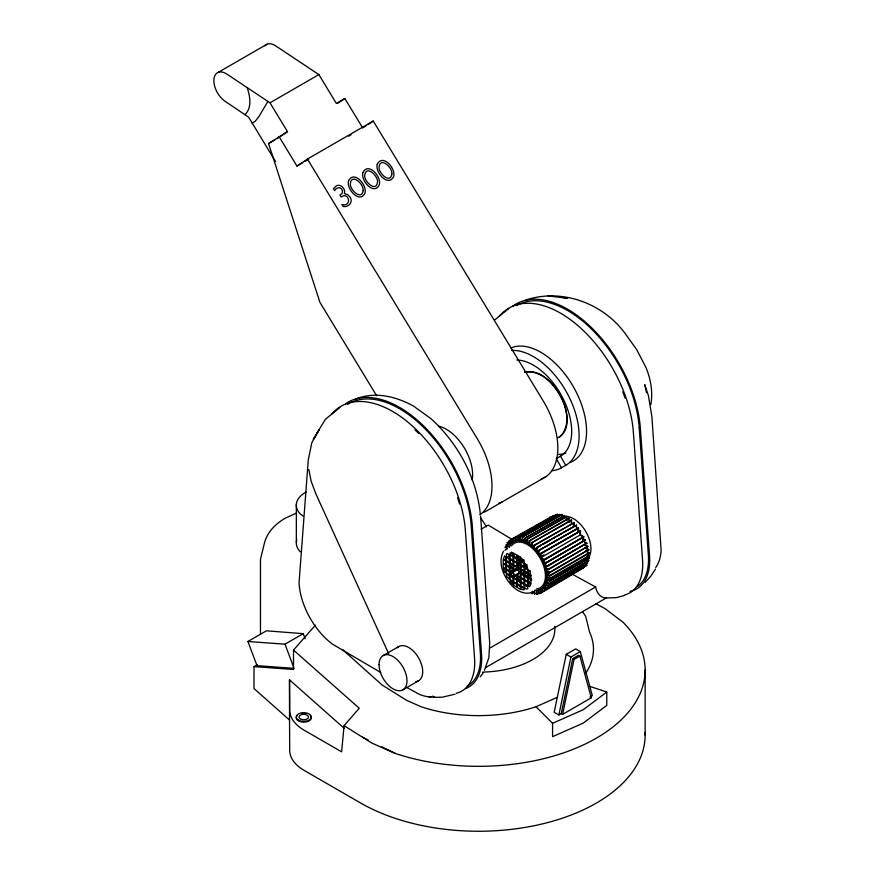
<?xml version="1.0" encoding="UTF-8"?>
<svg xmlns="http://www.w3.org/2000/svg" width="875" height="875" viewBox="0 0 875 875"><rect width="100%" height="100%" fill="white"/><g stroke="black" fill="none" stroke-linecap="round" stroke-linejoin="round"><path stroke-width="1.31" d="M543.933 554.859L540.444 556.872L540.575 553.47L580.486 531.005L580.486 534.789L540.947 557.616L540.575 553.47M579.983 534.056L580.103 530.644M315.35 625.198L293.519 650.092L359.242 708.225L344.094 725.681L341.622 751.844L304.183 730.231A49.416 28.525 0 0 1 289.712 710.172L289.516 679.842L344.083 728.23M515.222 569.898L515.233 569.778A2.658 1.531 60 0 1 516.578 569.023L517.552 569.57A2.658 1.531 60 0 1 518.875 571.889L518.875 573.016A2.658 1.531 60 0 1 517.552 573.781L517.059 573.519M524.825 569.439L524.792 569.592A2.68 1.542 60 0 1 524.617 570.03M546.361 585.069L542.883 587.486L545.77 589.148L586.841 565.48L586.841 564.9L547.302 587.727L544.239 585.955L545.005 584.27L548.275 586.162L587.803 562.756L548.275 585.583L545.212 583.811L545.967 582.138L549.248 584.019L588.777 560.623L549.248 583.439L546.033 581.591L546.295 579.425L548.625 578.091M546.295 579.425L549.577 581.317L589.105 558.491L589.105 557.911L549.577 580.738L546.372 578.889L546.602 576.997L549.905 578.9L589.433 556.073L587.234 554.225M650.814 404.534C653.078 392.109 650.748 379.225 646.012 367.631L636.661 349.541L624.422 332.5C602.055 302.837 561.258 288.105 525.798 300.048M591.292 697.812L589.947 697.036L592.342 695.658L580.3 651.602L575.608 648.9L566.245 654.303L554.192 712.272L558.873 714.973L561.269 713.595L572.688 658.656L578.539 655.288L579.873 656.064L591.292 697.812L562.614 714.372L561.269 713.595M558.873 714.973L570.927 657.016L580.3 651.602M562.614 714.372L574.033 659.433L579.873 656.064M503.486 551.294C496.989 563.522 504.328 578.495 513.45 587.212M484.487 670.228L488.895 657.519L489.705 642.972L480.594 516.152M313.239 439.261L325.38 419.311L339.905 407.498M313.786 438.9L319.233 429.548L311.839 442.641L308.273 459.867L299.064 582.608A55.125 31.828 60 0 0 332.62 644.241L380.734 672.459M267.892 101.412L258.77 116.823L255.303 121.155L252.241 123.167M655.495 569.133L650.552 576.505L645.148 582.356M480.2 676.856L483.197 672.755M494.988 319.714L508.747 308.591M559.464 437.27C580.869 417.189 552.125 367.281 524.606 372.148C542.675 368.298 556.467 387.209 563.117 401.734C567.525 412.825 570.959 431.134 558.009 437.653M519.039 568.334A6.431 3.719 60 0 1 519.039 563.084L520.712 562.122A6.431 3.719 60 0 1 525.252 564.747L526.925 567.634A6.431 3.719 60 0 1 526.925 572.884L531.759 579.972M514.369 577.106L519.892 571.977M526.925 572.884L525.252 573.847A6.431 3.719 60 0 1 521.806 572.381M534.1 591.413L534.603 594.059L534.603 590.286L536.43 590.461L536.933 594.289L536.933 590.516L538.442 590.045L538.945 593.677L538.945 589.892L540.444 589.433L540.947 593.053L540.947 589.269L544.228 591.161L541.341 588.919L545.202 586.141M244.956 114.702C252.197 107.8 250.097 96.108 247.133 87.598M606.769 692.016L583.242 709.723L552.573 723.308L552.573 736.684L583.242 723.1L606.769 705.403L606.769 692.016L589.302 686.197M376.6 395.664L319.922 302.345L268.548 143.544L287.492 131.644L269.992 102.812L226.953 74.145A17.336 10.008 60 0 0 213.883 79.767A17.336 10.008 60 0 0 225.291 101.434L248.588 117.152L275.527 161.514M277.025 138.644L287.492 131.644M337.52 103.436L344.848 98.525L362.775 128.056M279.016 136.533L296.942 166.053L307.409 159.053L373.242 121.045L543.189 400.87A64.586 37.286 60 0 1 541.33 479.062M363.825 127.345L365.914 125.945M368.014 124.545L373.242 121.045M218.061 72.472L266.93 44.253M269.992 102.812L318.861 74.594L336.372 103.425L344.848 98.525M268.548 143.544L274.914 139.869M296.942 166.053L302.827 162.662M305.178 161.306L308.7 159.272M348.666 136.194L351.017 134.838M516.83 359.986A54.086 31.227 60 0 1 564.627 401.811A54.086 31.227 60 0 1 560.481 456.203L556.227 458.653L561.488 467.764L565.731 465.314A64.608 37.297 60 0 0 570.073 399.011A64.608 37.297 60 0 0 511.744 350.416M294.098 668.369L257.02 665.667L247.909 641.495L266.405 630.82L303.242 633.664L305.156 638.75M545.661 476.82L488.316 509.928A64.586 37.286 60 0 1 483.973 512.17M481.13 529.178L488.206 525.098L512.094 539.427M247.909 641.495L284.998 644.197L303.242 633.664M645.083 732.441A166.6 96.184 0 0 1 544.392 823.419A166.6 96.184 0 0 1 360.741 803.075L304.183 770.427A49.416 28.525 0 0 1 289.712 750.367L289.516 720.038L254.013 688.559L254.013 666.608L257.502 664.595M509.272 547.236L506.209 544.895L509.48 546.777L510.245 545.103L507.183 542.752L510.453 544.644L511.602 543.572L508.714 541.319L511.995 543.211L513.144 542.139L510.256 539.897L553.569 515.473M508.714 541.319L555.581 514.85M507.183 542.752L511.044 540.564M516.042 537.677L557.583 514.227L517.552 536.758L517.552 540.542L516.042 541.002L515.539 537.381L515.539 541.166L514.041 541.625L513.538 538.005L513.538 541.778L515.856 540.444M506.209 544.895L508.539 543.55M519.881 536.998L559.923 514.456L519.881 536.998L519.881 540.772L518.055 540.597L518.055 537.053M506.209 545.475L508.539 544.13M514.041 541.625L516.359 540.28M507.38 548.844L505.236 547.028L507.566 545.683M520.384 537.283L520.384 540.827L522.222 541.002L522.222 537.228L561.761 514.402L562.264 517.158M505.236 547.608L507.566 546.273M522.222 537.228L562.264 514.697M518.055 540.597L520.373 539.252M507.238 548.395L504.908 550.32M520.384 540.827L522.714 539.481M522.725 537.513L522.725 541.22L524.737 542.073L524.737 538.289L564.266 515.473L564.769 518.23M524.737 538.289L564.769 515.758M522.222 541.002L524.552 539.667M522.725 541.22L525.055 539.875M569.286 522.145L568.783 518.077L529.244 540.903L529.244 544.6L526.991 543.036L526.991 539.219L566.519 516.392L567.022 520.505M526.991 539.219L567.022 516.677M525.241 538.584L525.241 542.281L527.559 540.947M529.244 540.903L569.286 518.361M529.823 541.986L527.494 543.32L527.494 539.503M529.747 541.188L529.747 544.972L531.759 546.438L531.759 542.73L571.288 519.903L571.791 523.972M531.759 542.73L571.791 520.198M529.747 544.972L532.077 543.627M532.262 543.025L532.262 546.798L534.1 548.734L534.1 545.202L574.131 522.659L574.131 526.444L568.312 529.802M532.262 546.798L574.131 522.659M534.1 545.202L534.603 549.27L536.43 551.206L536.43 547.663L576.472 525.131L576.472 528.916L536.933 551.731L538.442 553.941L538.442 550.605L578.473 528.073L578.473 531.847L538.945 554.673L540.444 556.872M534.603 549.27L540.411 545.913M542.741 544.567L550.878 539.875M553.197 538.53L555.527 537.184M557.856 535.839L561.345 533.827M563.664 532.481L565.994 531.147M536.43 547.663L576.472 525.131M538.442 550.605L578.473 528.073M540.947 553.831L580.486 531.005M512.061 571.867L522.714 565.709M512.608 572.173L523.25 566.027M540.947 557.616L544.228 559.497L583.756 536.681L544.228 560.088L541.341 558.414L542.489 560.82L545.77 562.712L585.298 539.886L545.77 563.292L542.883 561.63L544.031 564.025L547.302 565.917L586.841 543.091L547.302 566.497L544.239 564.725L545.005 567.284L548.275 569.177L548.275 569.756L545.212 567.984L545.967 570.544L549.248 572.436L588.777 549.609L549.248 573.016L546.033 571.167L546.295 573.628L549.577 575.52L589.105 552.705L589.105 553.284L549.577 576.1L546.372 574.252L548.691 572.906M542.489 560.82L582.028 537.994L585.298 539.886M383.13 655.594L398.858 646.516M544.031 564.025L583.57 541.209L586.841 543.091M545.005 567.284L550.812 563.927M553.142 562.592L561.28 557.889M563.609 556.544L565.928 555.198M568.258 553.864L576.395 549.161M578.725 547.816L584.533 544.458L587.803 546.35L548.275 569.756M545.967 570.544L587.803 546.35M546.295 573.628L549.784 571.616M546.372 574.252L546.602 576.406L548.92 575.072M546.372 578.889L548.691 577.544M546.602 576.406L549.905 578.32L589.433 555.494M546.033 581.591L549.522 579.578M545.212 583.811L547.531 582.477M544.239 585.955L546.569 584.609M531.759 593.534L534.581 592.484M541.341 588.919L544.83 586.906M540.947 589.269L543.277 587.934M534.603 594.059L536.922 592.714M536.933 594.289L539.263 592.955M538.945 593.677L585.298 566.333M540.947 593.053L583.756 567.755M402.894 689.817L418.622 680.739M489.639 648.189L595.645 586.983C596.433 592.288 600.348 598.194 606.266 597.953L485.614 667.603M296.647 512.969L285.425 518.12C275.527 523.731 266.689 532.525 264.217 544.009L260.466 559.398L260.466 634.298M342.606 649.622L381.97 684.906L406.503 700.284L421.072 706.737A114.931 66.358 0 0 0 536.014 706.737L557.43 697.255M498.684 503.267L502.119 501.955M510.902 570.85L514.205 569.833M532.984 591.872C526.422 595.175 518.733 591.905 513.658 587.377M455.011 694.203L442.4 697.167L433.464 697.386M624.017 595.602L616.295 597.647L605.434 597.997M355.753 398.978C374.839 391.223 396.178 396.506 413.525 406.077L431.211 418.873C458.194 443.581 476.656 477.827 480.375 514.391M254.013 666.608L293.519 669.484L293.519 650.092M427.941 696.577L431.123 696.861M564.058 297.905L567.536 298.331L548.034 295.848M525.241 542.281L526.991 543.036M522.495 565.589L522.572 565.633A2.68 1.542 60 0 0 521.642 565.666M595.788 603.706L604.844 608.519L622.825 622.048A166.6 96.184 0 0 1 596.345 738.161A166.6 96.184 0 0 1 395.248 753.441L371.809 743.061L344.094 725.681M595.645 586.983L573.158 574.689M362.436 737.177L368.506 740.195M381.872 746.812L395.248 753.441M512.334 576.253L512.816 576.516A2.658 1.531 60 0 0 514.15 575.75L514.161 574.623A2.658 1.531 60 0 0 512.816 572.327L511.919 571.78A2.658 1.531 60 0 0 510.519 572.523L510.519 573.65A2.658 1.531 60 0 0 511.842 575.947L512.334 575.608M580.486 534.789L583.756 536.681M580.869 535.587L583.756 537.261M585.298 540.466L582.411 538.803L583.57 541.209M584.795 542.5L586.841 543.67M584.741 545.169L587.803 546.93M585.506 547.717L588.777 549.609M585.572 548.341L588.777 550.189M585.834 550.812L589.105 552.705M586.972 552.048L589.105 553.284M587.234 554.805L589.433 556.073M586.972 556.675L589.105 557.911M586.633 559.388L588.777 560.623M584.795 563.719L586.841 564.9M510.256 539.897L513.538 541.778M505.236 547.028L507.423 548.286M544.031 586.414L547.302 588.306L547.302 587.727M542.489 587.847L545.77 589.739L545.77 589.148M514.752 574.744L516.677 575.859L516.677 579.195L513.789 577.522M513.023 577.084L510.125 575.411L510.125 572.064M566.245 654.303L570.927 657.016M572.688 658.656L574.033 659.433M406.755 687.477L419.387 694.334A55.125 31.828 60 0 0 434.47 696.773A42.962 24.806 60 0 1 432.469 696.194M318.861 74.594L275.822 45.938A17.336 10.008 60 0 0 264.819 45.806M523.392 566.103L523.469 566.158A2.68 1.542 60 0 1 524.814 568.477L524.825 568.575M302.98 515.987L300.267 513.909A31.161 17.992 0 0 1 306.141 492.023M536.014 706.737L552.573 723.308M518.055 579.852L519.881 581.787M582.531 611.691L585.67 616.306L589.564 632.1A114.931 66.358 0 0 1 585.845 673.05M486.489 526.816L480.736 517.923M511.503 552.059L519.039 563.084M307.409 159.053L477.356 438.878A64.586 37.286 60 0 1 479.828 514.828M560.481 456.203L565.731 465.314M517.519 555.494L520.712 562.122M525.252 573.847L530.48 584.73M388.686 653.702L315.744 493.598L311.128 481.108L308.853 469.547M284.998 644.197L293.617 667.089M519.159 571.966L520.341 572.852L520.341 569.505L517.442 567.842L517.628 569.308A3.052 1.761 60 0 1 519.148 571.966M639.22 427.831L648.364 555.198A60.747 35.077 60 0 1 637.241 586.6M645.138 670.141L645.138 735.066M577.97 527.778L577.97 531.114M573.628 522.375L573.628 525.908M571.288 519.903L571.288 523.611M564.266 515.473L564.266 517.989M549.795 517.07L549.795 517.65M549.905 578.32L549.905 578.9M549.577 575.52L549.577 576.1M549.577 580.738L549.577 581.317M549.248 572.436L549.248 573.016M549.248 583.439L549.248 584.019M548.275 585.583L548.275 586.162M547.302 565.917L547.302 566.497M545.77 562.712L545.77 563.292M544.228 559.497L544.228 560.088M538.945 550.889L538.945 554.673M536.933 547.958L536.933 551.731M532.262 591.314L532.262 593.83M513.023 571.736L513.023 569.505L510.125 567.842L510.125 571.178M512.334 572.6L522.977 565.873L522.977 566.453A1.837 1.061 60 0 0 521.85 566.552M296.341 504.361L296.341 542.237M289.516 679.842L289.516 720.038M310.33 715.63A7.569 4.375 0 0 1 303.767 722.192A7.569 4.375 0 0 1 297.216 715.63M301.809 713.595A7.569 4.375 0 0 1 305.725 713.595M300.267 551.786A31.161 17.992 0 0 1 296.822 539.766M554.739 626.434A74.78 43.17 0 0 1 482.683 672.077M345.559 403.769A103.327 59.653 60 0 1 422.997 425.37A103.327 59.653 60 0 1 472.369 526.52L481.523 654.019A62.366 36.006 60 0 1 465.686 688.516M347.528 404.436A101.708 58.723 60 0 1 349.803 403.113M350.973 402.511A101.708 58.723 60 0 1 425.688 429.483A101.708 58.723 60 0 1 471.231 526.061L480.364 653.417A60.747 35.077 60 0 1 467.163 686.066M331.527 414.225A103.327 59.653 60 0 1 410.484 424.331A103.327 59.653 60 0 1 465.38 530.556L474.545 658.055A62.366 36.006 60 0 1 456.28 693.295M414.936 429.778A101.708 58.723 60 0 1 418.666 433.486M457.537 497.656A101.708 58.723 60 0 1 459.517 504.044M397.294 647.763A19.764 11.408 60 0 1 419.038 658.667A19.764 11.408 60 0 1 415.723 681.636M655.714 567.558A55.125 31.828 60 0 0 661.117 550.047L651.897 416.675L648.342 395.336L644.634 384.508A63.503 36.663 60 0 1 646.483 392.689M630.022 591.325A62.366 36.006 60 0 0 649.534 555.8L640.369 428.302A103.327 59.653 60 0 0 590.209 326.397A103.327 59.653 60 0 0 512.466 306.348M624.28 595.077A62.366 36.006 60 0 0 642.545 559.836L633.38 432.337A103.327 59.653 60 0 0 578.484 326.113A103.327 59.653 60 0 0 499.527 316.006M622.77 391.759A101.708 58.723 60 0 1 625.111 398.158M516.655 305.528A101.708 58.723 60 0 1 592.189 329.744A101.708 58.723 60 0 1 639.231 427.842M510.737 348.02A64.608 37.297 60 0 1 575.695 391.037A64.608 37.297 60 0 1 569.855 462.58M565.83 452.944A54.086 31.227 60 0 1 557.473 454.442M561.488 467.764A64.608 37.297 60 0 1 552.027 470.684M438.55 426.158A37.177 21.47 60 0 1 472.194 480.025M564.889 516.392A24.566 14.186 60 0 1 585.856 531.683A24.566 14.186 60 0 1 588.623 557.495M527.242 586.534A25.725 14.853 60 0 1 515.791 575.236M513.1 570.587A25.725 14.853 60 0 1 509.053 555.023M511.481 545.923A25.725 14.853 60 0 1 540.105 558.097A25.725 14.853 60 0 1 536.342 588.973M516.731 569.723A1.837 1.061 60 0 1 517.398 570.106M530.458 571.102A6.431 3.719 60 0 1 528.423 571.277M522.845 561.63A6.431 3.719 60 0 1 524.027 559.956M342.519 190.936L342.016 193.528L339.97 195.048L341.163 197.006C349.245 191.045 352.264 207.495 341.928 204.477L343.175 206.522C346.806 207.211 351.203 204.761 351.159 200.747A6.037 4.922 56.2 0 0 350.098 197.138L347.583 194.567L344.389 193.627L344.619 192.303A5.644 4.605 56.2 0 0 343.645 188.508L342.081 186.692A6.016 4.911 56.2 0 0 336.252 185.85L333.495 188.759L334.688 190.717C336.055 186.878 341.753 186.419 342.519 190.936M363.136 190.673C361.736 201.075 349.212 189.47 350.405 183.247C351.881 172.911 364.252 184.516 363.136 190.673M377.486 182.394C376.086 192.795 363.562 181.18 364.755 174.967C366.231 164.62 378.602 176.225 377.486 182.394M391.836 174.103C390.425 184.505 377.912 172.9 379.105 166.677C380.581 156.341 392.952 167.945 391.836 174.103M348.534 180.961C346.194 189.12 359.756 204.127 364.984 193.047C367.347 184.866 353.752 169.805 348.534 180.961M362.884 172.67C360.544 180.83 374.106 195.836 379.334 184.756C381.697 176.586 368.091 161.525 362.884 172.67M377.234 164.391C374.894 172.55 388.456 187.556 393.684 176.477C396.047 168.295 382.441 153.234 377.234 164.391M514.97 569.548L513.789 569.067L513.789 565.72L516.677 567.394L516.502 568.662A3.052 1.761 60 0 0 514.981 569.559M519.159 573.103L519.148 573.245A3.052 1.761 60 0 1 517.617 574.131L517.442 575.411L520.341 577.084L520.341 573.737L519.17 573.059M504.547 556.161L503.377 558.83L505.695 560.164L505.695 556.817L504.547 556.161M530.742 583.975L529.517 586.611L528.434 585.987L528.434 582.641L530.742 583.975M507.369 553.558L506.461 554.094L506.461 556.38L509.359 558.053L509.359 554.706L507.369 553.558M527.669 588.558L526.619 589.159L524.77 588.098L524.77 584.752L527.669 586.425L527.669 588.558M524.005 589.717L521.106 589.455L521.106 586.873L524.005 588.547L524.005 589.717M513.023 553.142L510.125 552.869L510.125 554.258L513.023 555.931L513.023 553.142M516.677 554.958L513.789 553.284L513.789 556.38L516.677 558.053L516.677 554.958M520.341 557.08L517.442 555.406L517.442 558.491L520.341 560.164L520.341 557.08M524.005 562.275L521.106 560.612L521.106 557.812L524.005 560.886L524.005 562.275M513.023 556.817L510.125 555.144L510.125 558.491L513.023 560.164L513.023 556.817M516.677 558.939L513.789 557.266L513.789 560.612L516.677 562.275L516.677 558.939M520.341 561.05L517.442 559.377L517.442 562.723L520.341 564.397L520.341 561.05M524.005 563.161L521.106 561.488L521.106 564.834L524.005 566.508L524.005 563.161M526.761 564.758L524.77 563.609L524.77 566.956L527.669 568.63L526.761 564.758M509.359 558.939L506.461 557.266L506.461 560.612L509.359 562.275L509.359 558.939M513.023 561.05L510.125 559.377L510.125 562.723L513.023 564.397L513.023 561.05M516.677 563.161L513.789 561.488L513.789 564.834L516.677 566.508L516.677 563.161M520.341 565.283L517.442 563.609L517.442 566.956L520.341 568.63L520.341 565.283M524.005 567.394L521.106 565.72L521.106 569.067L524.005 570.741L524.005 567.394M527.669 569.505L524.77 567.842L524.77 571.178L527.669 572.852L527.669 569.505M529.583 570.609L528.434 569.953L528.434 573.3L530.753 574.634L529.583 570.609M505.695 561.05L503.18 559.595L503.18 562.942L505.695 564.397L505.695 561.05M509.359 563.161L506.461 561.488L506.461 564.834L509.359 566.508L509.359 563.161M513.023 565.283L510.125 563.609L510.125 566.956L513.023 568.63L513.023 565.283M524.005 571.627L521.106 569.953L521.106 573.3L524.005 574.973L524.005 571.627M527.669 573.737L524.77 572.064L524.77 575.411L527.669 577.084L527.669 573.737M530.95 575.63L528.434 574.186L528.434 577.522L530.95 578.977L530.95 575.63M505.695 565.283L503.18 563.828L503.18 567.175L505.695 568.63L505.695 565.283M509.359 567.394L506.461 565.72L506.461 569.067L509.359 570.741L509.359 567.394M524.005 575.859L521.106 574.186L521.106 577.522L524.005 579.195L524.005 575.859M527.669 577.97L524.77 576.297L524.77 579.644L527.669 581.317L527.669 577.97M530.95 579.862L528.434 578.408L528.434 581.755L530.95 583.209L530.95 579.862M505.695 569.505L503.387 568.181L504.613 572.228L505.695 572.852L505.695 569.505M509.359 571.627L506.461 569.953L506.461 573.3L509.359 574.973L509.359 571.627M520.341 577.97L517.442 576.297L517.442 579.644L520.341 581.317L520.341 577.97M524.005 580.081L521.106 578.408L521.106 581.755L524.005 583.428L524.005 580.081M527.669 582.203L524.77 580.53L524.77 583.877L527.669 585.539L527.669 582.203M509.359 575.859L506.461 574.186L506.461 576.319L509.359 579.195L509.359 575.859M513.023 577.97L510.125 576.297L510.125 579.644L513.023 581.317L513.023 577.97M516.677 580.081L513.789 578.408L513.789 581.755L516.677 583.428L516.677 580.081M520.341 582.203L517.442 580.53L517.442 583.877L520.341 585.539L520.341 582.203M524.005 584.314L521.106 582.641L521.106 585.987L524.005 587.661L524.005 584.314M513.023 582.203L510.125 580.53L510.125 581.7L513.023 584.784L513.023 582.203M516.677 584.314L513.789 582.641L513.789 585.484L516.677 587.158L516.677 584.314M520.341 586.425L517.442 584.752L517.442 587.595L520.341 589.269L520.341 586.425M298.419 720.136A7.569 4.375 0 0 0 311.084 718.178A7.569 4.375 0 0 0 301.809 712.819A7.569 4.375 0 0 0 298.419 720.136M301.405 719.414A4.736 2.734 0 0 0 308.503 717.052A4.736 2.734 0 0 0 301.405 714.678A4.736 2.734 0 0 0 301.405 719.414M379.039 664.639A19.764 11.408 60 0 0 400.006 690.714A19.764 11.408 60 0 0 400.006 662.769A19.764 11.408 60 0 0 379.039 664.639M511.033 573.355A1.837 1.061 60 0 0 512.98 575.783A1.837 1.061 60 0 0 512.98 573.18A1.837 1.061 60 0 0 511.033 573.355"/></g></svg>
